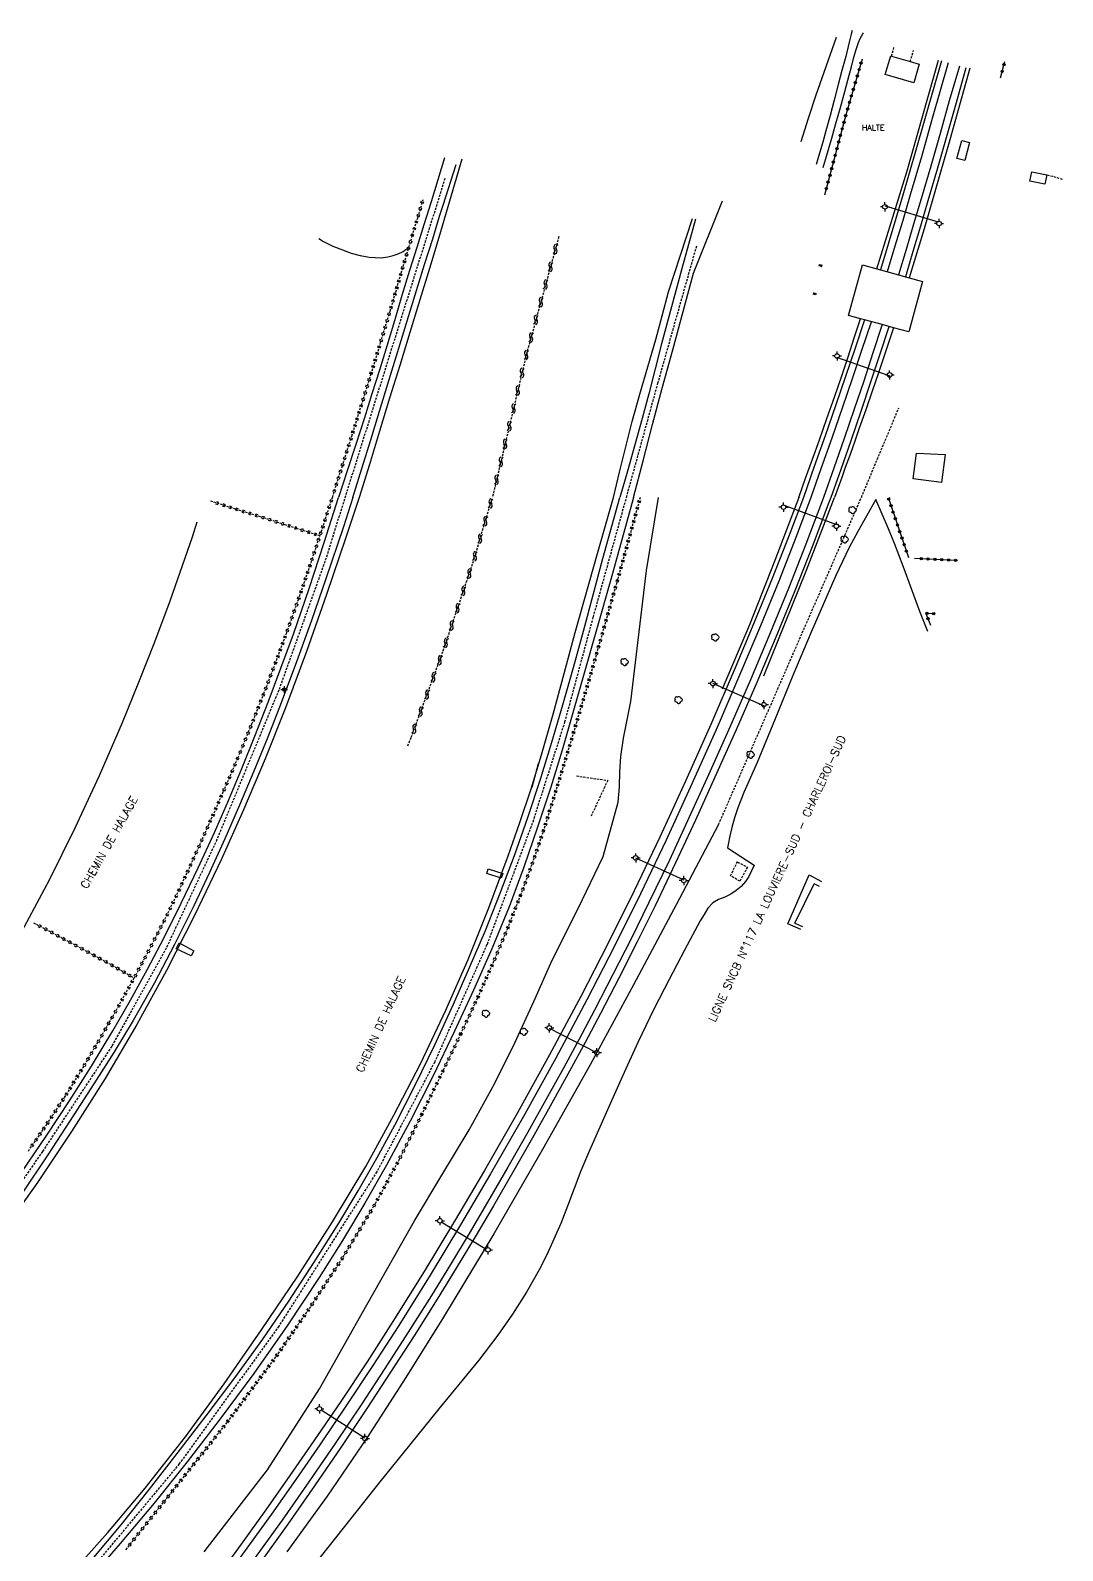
# Model space of a CAD drawing. Header units: millimetres. Extents: x 145999 to 147000, y 131011 to 132001.
# Drawn here: x 146718.9 to 146944.6, y 131445.7 to 131778.1 of the extents above; entities that cross this region are included whole.
import ezdxf
from ezdxf.enums import TextEntityAlignment as Align

# ---------------------------------------------------------------- set-up
doc = ezdxf.new("R2010")
doc.units = ezdxf.units.MM
doc.linetypes.add('DASHED', pattern=[0.75, 0.5, -0.25])
doc.layers.get('0').update_dxf_attribs({"linetype": 'CONTINUOUS'})
for name, color, linetype in [('W0001', 6, 'DASHED'), ('W0008', 7, 'CONTINUOUS'), ('W0071', 7, 'CONTINUOUS'), ('W0104', 1, 'CONTINUOUS'), ('W0105', 7, 'CONTINUOUS'), ('W0112', 1, 'DASHED'), ('W0120', 7, 'CONTINUOUS'), ('W0211', 2, 'CONTINUOUS'), ('W0214', 2, 'CONTINUOUS'), ('W0220', 5, 'DASHED'), ('W0300', 7, 'CONTINUOUS'), ('W0323', 7, 'CONTINUOUS'), ('W0330', 7, 'CONTINUOUS'), ('W0401', 7, 'CONTINUOUS'), ('W0500', 5, 'DASHED'), ('W0510', 5, 'CONTINUOUS'), ('W0511', 5, 'CONTINUOUS'), ('W0610', 7, 'CONTINUOUS'), ('W0611', 7, 'CONTINUOUS'), ('W0700', 7, 'CONTINUOUS'), ('W0710', 7, 'CONTINUOUS'), ('W0853', 7, 'CONTINUOUS'), ('W0984', 7, 'CONTINUOUS'), ('W0989', 7, 'CONTINUOUS')]:
    doc.layers.add(name, color=color, linetype=linetype)
doc.styles.get("Standard").update_dxf_attribs({"font": 'romans.shx', "width": 0.85})

# ---------------------------------------------------------------- blocks, each defined once
blk = doc.blocks.new('T853')
for p, q in [((-0.75, 0), (0.75, 0)), ((0, 0.75), (0, -0.75))]:
    blk.add_line(p, q)
blk.add_ellipse((0, 0), major_axis=(-0.265, 0.265), ratio=1, start_param=3.926991, end_param=10.210176)
blk = doc.blocks.new('T300')
for p, q in [((-0.8, 0.51), (-0.86, 0.34)), ((-0.86, 0.34), (-0.86, 0.17)), ((-0.86, 0.17), (-0.74, 0.06)), ((-0.69, 0.63), (-0.8, 0.51)), ((-0.8, -0.06), (-0.74, 0.06)), ((-0.74, 0.06), (-0.69, 0.11)), ((-0.57, 0.69), (-0.69, 0.63)), ((-0.46, 0.69), (-0.57, 0.69)), ((-0.29, 0.63), (-0.46, 0.69)), ((-0.29, 0.63), (-0.17, 0.74)), ((-0.23, 0.57), (-0.29, 0.63)), ((-0.17, 0.74), (-0.06, 0.8)), ((-0.06, 0.8), (0.06, 0.8)), ((0.06, 0.8), (0.23, 0.74)), ((0.23, 0.74), (0.34, 0.63)), ((0.34, 0.63), (0.4, 0.51)), ((0.46, 0.46), (0.34, 0.46)), ((0.4, 0.51), (0.4, 0.46)), ((0.57, 0.4), (0.46, 0.46)), ((0.57, 0.4), (0.69, 0.29)), ((0.69, 0.29), (0.74, 0.17)), ((0.74, 0.06), (0.69, -0.17)), ((0.74, 0.17), (0.74, 0.06)), ((-0.8, -0.17), (-0.8, -0.06)), ((-0.8, -0.23), (-0.8, -0.17)), ((-0.74, -0.34), (-0.8, -0.23)), ((-0.69, -0.4), (-0.74, -0.34)), ((-0.51, -0.46), (-0.69, -0.4)), ((-0.4, -0.46), (-0.51, -0.46)), ((-0.4, -0.46), (-0.34, -0.46)), ((-0.34, -0.46), (-0.34, -0.4)), ((-0.34, -0.51), (-0.34, -0.46)), ((-0.29, -0.63), (-0.34, -0.51)), ((-0.17, -0.74), (-0.29, -0.63)), ((-0.06, -0.8), (-0.17, -0.74)), ((0.06, -0.8), (-0.06, -0.8)), ((0.17, -0.74), (0.06, -0.8)), ((0.23, -0.69), (0.17, -0.74)), ((0.29, -0.46), (0.23, -0.46)), ((0.29, -0.63), (0.23, -0.69)), ((0.46, -0.4), (0.29, -0.46)), ((0.34, -0.51), (0.29, -0.63)), ((0.34, -0.51), (0.34, -0.46)), ((0.57, -0.34), (0.46, -0.4)), ((0.63, -0.29), (0.57, -0.34)), ((0.69, -0.17), (0.63, -0.29))]:
    blk.add_line(p, q)
blk = doc.blocks.new('T610')
for p, q in [((-0.500001, 0), (-1.000002, 0)), ((0, 0.500001), (0, 1.000002)), ((0.500001, 0), (1.000002, 0)), ((0, -0.500001), (0, -1.000002))]:
    blk.add_line(p, q)
blk.add_ellipse((0, 0), major_axis=(-0.353554, 0.353554), ratio=1, start_param=3.926990817, end_param=10.2101761242)
blk = doc.blocks.new('T401')
for p, q in [((-0.3, 0.3), (0, 0.3)), ((-0.3, -0.25), (-0.3, 0.3)), ((-0.3, 0.15), (0, 0.15)), ((-0.3, 0), (0, 0)), ((0, 0.3), (0, -0.25)), ((-0.3, -0.15), (0, -0.15)), ((-0.3, -0.25), (-0.3, -0.3)), ((-0.3, -0.3), (0, -0.3)), ((0, -0.3), (0, -0.25))]:
    blk.add_line(p, q)
blk = doc.blocks.new('t323o')
at = {"color": 0, "linetype": 'Continuous'}
for radius in [0.25, 0.15]:
    blk.add_circle((0, 0), radius, dxfattribs=at)
blk = doc.blocks.new('t220o')
at = {"color": 0, "linetype": 'Continuous'}
for p, q in [((-0.25, 0.25), (0.25, 0.25)), ((-0.25, -0.25), (0.25, -0.25))]:
    blk.add_line(p, q, dxfattribs=at)
blk = doc.blocks.new('t500o')
at = {"color": 0, "linetype": 'Continuous'}
for centre, start, end in [((-0.5, 0.625), 216.8699, 323.1301), ((0.5, -0.125), 36.8699, 143.1301), ((0.5, -0.625), 36.8699, 143.1301), ((-0.5, 0.125), 216.8699, 323.1301)]:
    blk.add_arc(centre, 0.625, start, end, dxfattribs=at)

msp = doc.modelspace()

# ---------------------------------------------------------------- linework, layer by layer
at = {"layer": 'W0001'}
for points in [[(146640.56, 131440.4), (146653.4, 131452.25), (146662.75, 131461.75), (146662.96, 131461.92), (146682.35, 131482.14), (146696.41, 131498.49), (146706.79, 131511.61), (146721.62, 131533), (146736.8, 131556.08), (146748.74, 131577.69), (146759.57, 131600.87), (146773.33, 131634.07), (146783.45, 131662.33), (146809.63, 131745.91)], [(146849.22, 131676), (146856.09, 131700.95), (146864.58, 131730.99)], [(146729.55, 131438.35), (146751.45, 131464.6), (146773.13, 131494.55), (146794.52, 131528.24), (146807.29, 131552.47), (146818.81, 131578.34), (146828.79, 131605.08), (146835.77, 131626.91), (146841.98, 131649.87), (146849.22, 131676)]]:
    msp.add_lwpolyline(points, dxfattribs=at)
at = {"layer": 'W0008'}
for points in [[(146809.41, 131750.27), (146806.55, 131740.64), (146804.95, 131735.64), (146803.36, 131730.64), (146801.79, 131725.63), (146800.12, 131720.12), (146798.49, 131714.61), (146796.83, 131709.1), (146795.21, 131703.85), (146793.58, 131698.62), (146791.93, 131693.39), (146790.06, 131687.59), (146788.17, 131681.79), (146786.28, 131676)], [(146789.39, 131676), (146791.35, 131682.29), (146793.3, 131688.57), (146795.24, 131694.86), (146797.35, 131701.77), (146799.45, 131708.67), (146801.57, 131715.58), (146803.32, 131721.24), (146805.09, 131726.91), (146806.85, 131732.58), (146807.61, 131735.03), (146808.36, 131737.48), (146809.12, 131739.94), (146811.96, 131748.83)], [(146850.75, 131676), (146852.85, 131683.97), (146854.94, 131691.95), (146857.06, 131699.91), (146859.33, 131708.3), (146861.61, 131716.68), (146863.9, 131725.07), (146870.21, 131740.82)], [(146864.34, 131736.86), (146861.23, 131725.79), (146859.79, 131720.38), (146858.35, 131714.97), (146856.91, 131709.56), (146855.49, 131704.12), (146854.09, 131698.68), (146852.65, 131693.24), (146851.05, 131687.49), (146849.42, 131681.74), (146847.79, 131676)], [(146716.95, 131528.35), (146722.46, 131536.52), (146727.41, 131544.05), (146732.26, 131551.65), (146736.92, 131559.36), (146740.76, 131566.05), (146744.46, 131572.82), (146748.04, 131579.65), (146751.89, 131587.28), (146755.6, 131594.99), (146759.17, 131602.76), (146762.21, 131609.72), (146765.14, 131616.74), (146767.98, 131623.8), (146770.88, 131631.2), (146773.68, 131638.63), (146776.4, 131646.1), (146779.83, 131656.11), (146783.11, 131666.17), (146786.28, 131676)], [(146789.39, 131676), (146787.32, 131669.55), (146783.51, 131658.18), (146780.35, 131649.1), (146777.1, 131640.05), (146773.72, 131631.05), (146770.77, 131623.58), (146767.72, 131616.14), (146764.58, 131608.74), (146761.37, 131601.35), (146758.07, 131593.99), (146754.63, 131586.7), (146750.41, 131578.23), (146745.99, 131569.85), (146741.35, 131561.59), (146737.15, 131554.64), (146732.78, 131547.79), (146728.35, 131540.97), (146722.7, 131532.28), (146716.95, 131523.65)], [(146850.75, 131676), (146845.82, 131658.04), (146839.85, 131637.03), (146837.51, 131628.88), (146835.14, 131620.74), (146832.65, 131612.64), (146829.79, 131603.86), (146826.78, 131595.13), (146823.56, 131586.49), (146819.79, 131577.32), (146815.78, 131568.25), (146811.6, 131559.26), (146806.86, 131549.4), (146801.92, 131539.64), (146796.74, 131530), (146792.02, 131521.7), (146787.12, 131513.5), (146782.05, 131505.41), (146775.03, 131494.83), (146767.71, 131484.46), (146760.17, 131474.25), (146753.14, 131465.11), (146745.93, 131456.11), (146738.54, 131447.26), (146729.02, 131436.34)], [(146732.41, 131443.79), (146738.76, 131451.37), (146744.92, 131459.1), (146751, 131466.9), (146757.35, 131475.15), (146763.6, 131483.48), (146769.68, 131491.94), (146775.4, 131500.28), (146780.95, 131508.74), (146786.32, 131517.31), (146790.54, 131524.37), (146794.65, 131531.51), (146798.59, 131538.73), (146803.05, 131547.45), (146807.29, 131556.29), (146811.37, 131565.2), (146814.93, 131573.24), (146818.37, 131581.33), (146821.64, 131589.49), (146824.73, 131597.73), (146827.64, 131606.04), (146830.42, 131614.4), (146832.93, 131622.51), (146835.3, 131630.66), (146837.61, 131638.83), (146839.8, 131646.76), (146841.92, 131654.7), (146844.06, 131662.65), (146847.79, 131676)]]:
    msp.add_lwpolyline(points, dxfattribs=at)
at = {"layer": 'W0071'}
for points in [[(146898.55, 131778.12), (146898.37, 131777.31), (146897.94, 131775.54), (146897.17, 131772.44), (146896.33, 131769.36), (146895.49, 131766.28), (146894.61, 131762.9), (146893.73, 131759.53), (146892.83, 131756.16), (146892.13, 131753.7), (146891.41, 131751.25), (146890.7, 131748.8)], [(146892.24, 131748.12), (146893.17, 131751.33), (146894.11, 131754.53), (146895.02, 131757.74), (146896.01, 131761.26), (146896.98, 131764.8), (146897.94, 131768.33), (146898.4, 131770.14), (146898.85, 131771.95), (146899.38, 131773.74), (146899.66, 131774.61), (146899.97, 131775.48), (146900.32, 131776.33), (146900.6, 131776.86), (146900.91, 131777.39), (146901.05, 131777.62)]]:
    msp.add_lwpolyline(points, dxfattribs=at)
at = {"layer": 'W0104'}
for points in [[(146913.25, 131770.72), (146912.06, 131766.64), (146905.82, 131768.46), (146907.01, 131772.55), (146907.19, 131772.49), (146911.27, 131771.3)], [(146921.49, 131750.09), (146922.54, 131754.07), (146924.24, 131753.62), (146923.19, 131749.64)], [(146941.14, 131746.52), (146940.73, 131744.48), (146937.44, 131745.14), (146937.85, 131747.18)], [(146918.13, 131679.25), (146911.93, 131680.04), (146912.64, 131685.7), (146918.91, 131685.38)]]:
    msp.add_lwpolyline(points, close=True, dxfattribs=at)
at = {"layer": 'W0105'}
for points in [[(146821.86, 131592.71), (146818.66, 131593.78), (146819, 131594.8), (146822.21, 131593.73)], [(146754.06, 131575.75), (146750.75, 131577.28), (146751.43, 131578.57), (146754.59, 131576.89)]]:
    msp.add_lwpolyline(points, close=True, dxfattribs=at)
at = {"layer": 'W0112'}
for points in [[(146907.19, 131772.49), (146907.77, 131774.6)], [(146911.27, 131771.3), (146911.97, 131773.72)], [(146944.59, 131745.51), (146941.14, 131746.52)], [(146900.6, 131676), (146908.76, 131695.57)], [(146869.37, 131604.48), (146900.6, 131676)], [(146838.3, 131615.11), (146845.13, 131614.12), (146841.47, 131606.28)]]:
    msp.add_lwpolyline(points, dxfattribs=at)
msp.add_lwpolyline([(146873.99, 131592.07), (146871.98, 131593.27), (146873.47, 131596.28), (146875.67, 131595.14)], close=True, dxfattribs=at)
at = {"layer": 'W0120'}
msp.add_lwpolyline([(146897.79, 131715.8), (146900.82, 131726.85), (146903.94, 131725.99), (146904.78, 131725.76), (146908.73, 131724.67), (146911.02, 131724.05), (146913.97, 131723.24), (146910.94, 131712.19), (146907.6, 131713.11), (146905.12, 131713.79), (146901.28, 131714.84), (146900.4, 131715.08)], close=True, dxfattribs=at)
msp.add_lwpolyline([(146886.03, 131582.91), (146890.23, 131591.52)], dxfattribs=at)
at = {"layer": 'W0211'}
for points in [[(146887.43, 131753.82), (146889.06, 131758.94), (146890.69, 131764.06), (146890.69, 131764.06), (146895.14, 131776.61), (146895.14, 131776.61), (146895.14, 131776.61)], [(146756.89, 131445.45), (146770.73, 131463.36), (146782.09, 131481.04), (146792.48, 131499.42), (146802.85, 131517.82), (146808.83, 131527.77), (146814.81, 131537.74), (146820.44, 131547.88), (146824.83, 131556.77), (146828.97, 131565.78), (146833.01, 131574.84), (146838.64, 131586.14), (146844.11, 131597.51), (146847.43, 131609.38), (146847.69, 131612.69), (146847.8, 131616.03), (146848.02, 131619.36), (146848.61, 131623.37), (146849.38, 131627.36), (146850.17, 131631.35), (146853.6, 131660), (146856.23, 131676)], [(146755.28, 131670.57), (146754.24, 131667.34), (146749.35, 131653.29), (146746.02, 131644.37), (146742.55, 131635.51), (146738.93, 131626.7), (146733.89, 131615.12), (146728.57, 131603.65), (146722.96, 131592.34), (146717.53, 131582.07), (146711.85, 131571.94), (146705.89, 131561.98), (146698.5, 131550.65), (146690.73, 131539.57), (146682.74, 131528.64), (146675.75, 131519.04), (146668.6, 131509.56), (146660.92, 131500.54), (146654.74, 131494.36), (146648.28, 131488.42), (146641.81, 131482.49)], [(146869.37, 131604.48), (146860.07, 131586.93), (146850.77, 131569.39), (146841.28, 131551.95), (146830.87, 131533.39), (146820.24, 131514.96), (146809.25, 131496.75), (146800.97, 131483.55), (146792.5, 131470.46), (146783.75, 131457.57), (146774.99, 131445.4)]]:
    msp.add_lwpolyline(points, dxfattribs=at)
at = {"layer": 'W0214'}
msp.add_lwpolyline([(146781.93, 131732.64), (146783, 131731.94), (146785.04, 131730.95), (146787.14, 131730.11), (146789.03, 131729.43), (146790.97, 131728.88), (146792.94, 131728.55), (146794.31, 131728.44), (146795.69, 131728.42), (146797.04, 131728.58), (146798.18, 131728.87), (146799.3, 131729.28), (146800.36, 131729.8), (146800.79, 131730.07), (146801.21, 131730.36), (146801.63, 131730.65)], dxfattribs=at)
at = {"layer": 'W0220'}
for points in [[(146784.92, 131676), (146787.04, 131682.71), (146789.16, 131689.41), (146791.26, 131696.13), (146793.38, 131702.99), (146795.47, 131709.86), (146797.54, 131716.73), (146798.77, 131720.9), (146799.98, 131725.07), (146801.21, 131729.24), (146801.63, 131730.65), (146802.39, 131733.2), (146803.58, 131737.16), (146804.77, 131741.12)], [(146718.44, 131533.05), (146722.46, 131538.88), (146726.36, 131544.79), (146730.4, 131551.31), (146734.29, 131557.92), (146738.08, 131564.6), (146741.47, 131570.7), (146741.58, 131570.9), (146744.78, 131576.86), (146747.97, 131583.07), (146751.38, 131590.09), (146754.65, 131597.18), (146757.84, 131604.3), (146761.09, 131611.66), (146764.27, 131619.06), (146767.33, 131626.5), (146769.92, 131633.06), (146772.43, 131639.65), (146774.87, 131646.27), (146777.49, 131653.65), (146780.03, 131661.06), (146782.2, 131667.58), (146782.5, 131668.49), (146784.92, 131676)], [(146852.22, 131676), (146847.29, 131658.1), (146841.92, 131639.21), (146839.61, 131631.29), (146837.28, 131623.38), (146834.88, 131615.49), (146832.92, 131609.1), (146830.92, 131602.73), (146828.78, 131596.4), (146826.07, 131589.05), (146823.19, 131581.76), (146820.17, 131574.53), (146816.64, 131566.55), (146812.94, 131558.63), (146809.15, 131550.77), (146804.39, 131540.96), (146799.51, 131531.22), (146794.32, 131521.65), (146787.43, 131510.21), (146780.1, 131499.04), (146772.5, 131488.04), (146761.86, 131473.74), (146750.75, 131459.78), (146739.64, 131445.81)], [(146782.2, 131667.58), (146779.67, 131668.4), (146777.15, 131669.21), (146774.62, 131670.02), (146769.2, 131671.74), (146763.77, 131673.45), (146758.35, 131675.15)], [(146719.56, 131583.01), (146722.9, 131581.23), (146726.23, 131579.44), (146729.56, 131577.64), (146732.83, 131575.87), (146736.09, 131574.08), (146739.32, 131572.24), (146740.08, 131571.79), (146740.83, 131571.35), (146741.58, 131570.9)]]:
    msp.add_lwpolyline(points, dxfattribs=at)
at = {"layer": 'W0323'}
for points in [[(146900.77, 131771.82), (146900.77, 131771.82), (146897.27, 131759.91), (146892.55, 131742.1)], [(146930.98, 131767.74), (146931.95, 131771.35)], [(146906.73, 131676), (146906.57, 131675.62), (146910.9, 131662.83)], [(146921.69, 131662.22), (146912.18, 131662.67)], [(146916.73, 131650.54), (146914.67, 131650.65), (146915.7, 131648.1)]]:
    msp.add_lwpolyline(points, dxfattribs=at)
at = {"layer": 'W0330'}
for points in [[(146903.76, 131675.56), (146901.78, 131672.07), (146899.8, 131668.58), (146897.9, 131665.05), (146894.98, 131658.95), (146892.28, 131652.75), (146889.63, 131646.52), (146885.63, 131637.06), (146881.73, 131627.55), (146877.79, 131618.05), (146876.33, 131614.75), (146874.86, 131611.46), (146873.57, 131608.1), (146872.88, 131605.96), (146872.25, 131603.79), (146871.73, 131601.6), (146871.58, 131600.86), (146871.45, 131600.12), (146871.32, 131599.38), (146877.11, 131595.58), (146876.53, 131594.34), (146875.95, 131593.11), (146875.24, 131591.98), (146874.28, 131590.95), (146873.18, 131590.03), (146872.01, 131589.22), (146870.7, 131588.59), (146869.32, 131588.06), (146868.09, 131587.36), (146867.05, 131586.2), (146866.2, 131584.82), (146865.34, 131583.44), (146861.94, 131577.02), (146858.53, 131570.6), (146855.23, 131564.13), (146851.74, 131556.82), (146848.39, 131549.46), (146845.08, 131542.06), (146843.1, 131537.63), (146841.13, 131533.2), (146839.24, 131528.72), (146837.77, 131524.89), (146836.35, 131521.04), (146834.84, 131517.23), (146833.36, 131513.8), (146831.81, 131510.41), (146830.14, 131507.08), (146827.36, 131502.18), (146824.32, 131497.43), (146821.13, 131492.79), (146816.97, 131487.33), (146812.58, 131482.03), (146808.19, 131476.73), (146801.76, 131468.73), (146795.33, 131460.72), (146788.93, 131452.7), (146782.25, 131444.26)], [(146915.11, 131646.71), (146913.38, 131651.05), (146911.53, 131656.02), (146909.74, 131661), (146907.85, 131665.95), (146906.51, 131669.16), (146905.14, 131672.36), (146903.76, 131675.56)], [(146887.34, 131581.54), (146884.52, 131582.78), (146889.14, 131593.48), (146891.9, 131592.03)]]:
    msp.add_lwpolyline(points, dxfattribs=at)
at = {"layer": 'W0500'}
for points in [[(146834.45, 131733.06), (146827.36, 131707.36), (146819.91, 131676)], [(146801.41, 131621.67), (146802.16, 131623.55), (146809.16, 131642.49), (146815.62, 131661.61), (146819.91, 131676)]]:
    msp.add_lwpolyline(points, dxfattribs=at)
at = {"layer": 'W0510'}
for points in [[(146813.22, 131749.95), (146808.21, 131732.83), (146806.14, 131726.04), (146804.07, 131719.24), (146801.86, 131712.06), (146799.65, 131704.88), (146797.43, 131697.7), (146795.22, 131690.46), (146793, 131683.23), (146790.79, 131676)], [(146846.36, 131676), (146847.72, 131681.54), (146849.08, 131687.09), (146850.5, 131692.61), (146852.17, 131698.59), (146853.92, 131704.56), (146855.61, 131710.53), (146857.02, 131715.74), (146858.39, 131720.97), (146863.65, 131737)], [(146790.79, 131676), (146787.85, 131667.24), (146783.62, 131654.76), (146779.29, 131642.32), (146774.69, 131629.98), (146770.21, 131618.81), (146765.51, 131607.72), (146760.57, 131596.75), (146754.75, 131584.59), (146748.62, 131572.57), (146742.14, 131560.75), (146735.2, 131548.96), (146727.9, 131537.37), (146720.29, 131525.99), (146712.74, 131515.31), (146704.91, 131504.82), (146696.77, 131494.58), (146689.55, 131486.16), (146682.11, 131477.93), (146674.67, 131469.69)], [(146727.42, 131440.25), (146735.85, 131449.67), (146743.99, 131459.32), (146752.81, 131470.61), (146761.26, 131482.2), (146769.45, 131493.98), (146777.34, 131505.7), (146784.97, 131517.6), (146792.21, 131529.73), (146798.39, 131540.93), (146804.25, 131552.31), (146809.74, 131563.87), (146814.6, 131574.98), (146819.14, 131586.25), (146823.38, 131597.62), (146825.93, 131604.93), (146828.36, 131612.29), (146830.67, 131619.69), (146833.23, 131628.58), (146835.63, 131637.52), (146838.03, 131646.46), (146843.03, 131664.24), (146846.36, 131676)], [(146891.42, 131590.9), (146890.23, 131591.52)], [(146886.03, 131582.91), (146887.68, 131582.21)]]:
    msp.add_lwpolyline(points, dxfattribs=at)
at = {"layer": 'W0511'}
msp.add_lwpolyline([(146829.93, 131617.77), (146828.54, 131612.54)], dxfattribs=at)
at = {"layer": 'W0611'}
for points in [[(146917.45, 131736.2), (146905.84, 131739.7)], [(146895.18, 131706.64), (146906.78, 131702.62)], [(146883.83, 131674.27), (146895.12, 131670.1)], [(146879.38, 131630.36), (146868.11, 131635.28)], [(146851.21, 131597.22), (146861.8, 131592.35)], [(146842.61, 131554.62), (146832.38, 131559.86)], [(146808.7, 131517.58), (146818.35, 131511.73)], [(146791.98, 131470.3), (146782.48, 131476.4)]]:
    msp.add_lwpolyline(points, dxfattribs=at)
at = {"layer": 'W0700'}
for points in [[(146918.12, 131771.49), (146918.12, 131771.49), (146914.61, 131759.27), (146912.24, 131750.91), (146909.82, 131742.57), (146908.15, 131736.96), (146906.47, 131731.36), (146904.78, 131725.76)], [(146919.54, 131771.01), (146919.54, 131771.01), (146916.08, 131758.86), (146913.71, 131750.49), (146911.29, 131742.14), (146909.62, 131736.52), (146907.93, 131730.92), (146906.25, 131725.32)], [(146922.04, 131770.34), (146922.04, 131770.34), (146919.8, 131762.71), (146917.8, 131755.55), (146915.74, 131748.42), (146913.66, 131741.28), (146912.02, 131735.74), (146910.38, 131730.21), (146908.73, 131724.67)], [(146923.46, 131769.92), (146923.46, 131769.92), (146921.28, 131762.31), (146919.27, 131755.14), (146917.21, 131747.99), (146915.12, 131740.85), (146913.49, 131735.31), (146911.84, 131729.77), (146910.2, 131724.24)], [(146901.28, 131714.84), (146899.2, 131708.63), (146897.12, 131702.42), (146895.02, 131696.22), (146892.67, 131689.47), (146890.29, 131682.74), (146887.91, 131676)], [(146902.73, 131714.36), (146900.65, 131708.15), (146898.57, 131701.93), (146896.46, 131695.72), (146894.11, 131688.97), (146891.73, 131682.23), (146889.54, 131676)], [(146905.12, 131713.79), (146903.1, 131707.62), (146901.09, 131701.45), (146899.03, 131695.3), (146896.82, 131688.86), (146894.56, 131682.43), (146892.3, 131676)], [(146906.57, 131713.31), (146904.56, 131707.14), (146902.54, 131700.97), (146900.48, 131694.81), (146898.26, 131688.35), (146896, 131681.92), (146893.92, 131676)], [(146887.91, 131676), (146884.97, 131668.12), (146881.11, 131658.29), (146877.1, 131648.51), (146873, 131638.76), (146867.65, 131626.34), (146862.15, 131613.97), (146856.49, 131601.69), (146850.9, 131590.01), (146845.15, 131578.4), (146839.24, 131566.87), (146832.41, 131554.09), (146825.37, 131541.41), (146818.17, 131528.83), (146811.64, 131517.72), (146804.99, 131506.7), (146798.17, 131495.77), (146792.51, 131487.01), (146786.74, 131478.32), (146780.89, 131469.69), (146775.65, 131462.12), (146770.34, 131454.59), (146764.97, 131447.11), (146758.9, 131438.78)], [(146889.55, 131676), (146886.4, 131667.58), (146882.53, 131657.72), (146878.52, 131647.92), (146874.41, 131638.17), (146869.06, 131625.72), (146863.55, 131613.34), (146857.87, 131601.04), (146852.27, 131589.34), (146846.52, 131577.71), (146840.59, 131566.16), (146833.75, 131553.35), (146826.7, 131540.65), (146819.49, 131528.06), (146812.96, 131516.94), (146806.29, 131505.9), (146799.46, 131494.95), (146793.79, 131486.18), (146788.02, 131477.47), (146782.15, 131468.82), (146776.9, 131461.24), (146771.59, 131453.7), (146766.21, 131446.21), (146760.13, 131437.87)], [(146892.3, 131676), (146892.1, 131675.43), (146888.43, 131665.75), (146884.63, 131656.12), (146880.71, 131646.54), (146876.33, 131636.13), (146871.82, 131625.78), (146867.22, 131615.48), (146862.95, 131606.07), (146858.6, 131596.7), (146854.14, 131587.39), (146850.25, 131579.51), (146846.27, 131571.68), (146842.22, 131563.88), (146838.85, 131557.55), (146835.42, 131551.23), (146831.96, 131544.95), (146827.66, 131537.22), (146823.3, 131529.53), (146818.86, 131521.88), (146814.82, 131515.05), (146810.72, 131508.26), (146806.56, 131501.5), (146801.52, 131493.48), (146796.4, 131485.51), (146791.21, 131477.59), (146785.54, 131469.12), (146779.78, 131460.71), (146773.93, 131452.37), (146767.47, 131443.36)], [(146893.89, 131676), (146893.5, 131674.91), (146889.83, 131665.21), (146886.02, 131655.56), (146882.1, 131645.96), (146877.71, 131635.54), (146873.19, 131625.18), (146868.58, 131614.86), (146864.31, 131605.45), (146859.96, 131596.07), (146855.49, 131586.73), (146851.59, 131578.84), (146847.61, 131570.99), (146843.55, 131563.18), (146840.17, 131556.83), (146836.74, 131550.52), (146833.27, 131544.22), (146828.96, 131536.49), (146824.6, 131528.79), (146820.16, 131521.12), (146816.11, 131514.28), (146812, 131507.48), (146807.84, 131500.71), (146802.79, 131492.67), (146797.66, 131484.69), (146792.46, 131476.76), (146786.78, 131468.28), (146781.01, 131459.86), (146775.15, 131451.5), (146768.68, 131442.48)]]:
    msp.add_lwpolyline(points, dxfattribs=at)
at = {"layer": 'W0710'}
for points in [[(146903.94, 131725.99), (146910.59, 131747.42), (146917.48, 131771.64), (146917.48, 131771.64)], [(146924.3, 131769.88), (146919.95, 131754.19), (146914.35, 131734.73), (146911.02, 131724.05)], [(146886.89, 131676), (146888.4, 131680.2), (146889.9, 131684.4), (146891.4, 131688.6), (146893.05, 131693.27), (146894.68, 131697.93), (146896.28, 131702.61), (146897.67, 131706.76), (146899.04, 131710.92), (146900.4, 131715.08)], [(146907.6, 131713.11), (146906.52, 131709.83), (146905.43, 131706.55), (146904.33, 131703.27), (146902.95, 131699.23), (146901.55, 131695.18), (146900.14, 131691.15), (146899.13, 131688.27), (146898.11, 131685.4), (146897.08, 131682.53), (146896.29, 131680.35), (146895.49, 131678.18), (146894.7, 131676)], [(146886.89, 131676), (146881.64, 131662.24), (146876.09, 131648.13), (146870.15, 131634.05)], [(146879.25, 131636.97), (146888.61, 131660.1), (146894.7, 131676)]]:
    msp.add_lwpolyline(points, dxfattribs=at)

# ---------------------------------------------------------------- block references
at = {"layer": 'W0220'}
for p, rotation in [((146804.17, 131739.13), 73.30075576604501), ((146804.6, 131740.57), 73.30075576604501), ((146802.88, 131734.82), 73.3007557661609), ((146803.31, 131736.26), 73.3007557661609), ((146803.74, 131737.69), 73.30075576604501), ((146802.02, 131731.94), 73.39555141585929), ((146802.44, 131733.38), 73.3007557661609), ((146801.16, 131729.07), 73.6089711933498), ((146801.59, 131730.51), 73.41266144263346), ((146800.31, 131726.19), 73.6089711933498), ((146800.74, 131727.63), 73.6089711933498), ((146799.05, 131721.87), 73.71763792821669), ((146799.47, 131723.31), 73.71763792821669), ((146799.89, 131724.75), 73.71763792821669), ((146798.2, 131718.99), 73.56729284466802), ((146798.63, 131720.43), 73.56729284466802), ((146797.35, 131716.12), 73.28623405864352), ((146797.78, 131717.56), 73.56729284466802), ((146796.06, 131711.81), 73.28623405864352), ((146796.49, 131713.24), 73.28623405864352), ((146796.92, 131714.68), 73.28623405864352), ((146795.19, 131708.94), 73.05157546250432), ((146795.63, 131710.37), 73.28623405864352), ((146794.32, 131706.07), 73.05157546250432), ((146794.75, 131707.5), 73.05157546250432), ((146793, 131701.76), 72.86207346439832), ((146793.44, 131703.2), 73.05157546250432), ((146793.88, 131704.63), 73.05157546250432), ((146792.12, 131698.9), 72.86207346439832), ((146792.56, 131700.33), 72.86207346439832), ((146791.23, 131696.03), 72.63139925241633), ((146791.67, 131697.46), 72.86207346439832), ((146789.89, 131691.73), 72.63139925241633), ((146790.34, 131693.17), 72.63139925241633), ((146790.78, 131694.6), 72.63139925241633), ((146788.99, 131688.87), 72.45113052346592), ((146789.44, 131690.3), 72.63139925241633), ((146788.09, 131686.01), 72.45113052346592), ((146788.54, 131687.44), 72.45113052346592), ((146786.73, 131681.72), 72.44336482080048), ((146787.18, 131683.15), 72.45113052346592), ((146787.63, 131684.58), 72.45113052346592), ((146785.82, 131678.86), 72.44336482080048), ((146786.28, 131680.29), 72.44336482080048), ((146784.71, 131675.33), 72.17123590792356), ((146785.37, 131677.43), 72.44336482080048), ((146851.97, 131675.06), 254.5938425727063), ((146759.78, 131674.7), 162.5305652693811), ((146761.21, 131674.25), 162.5305652693811), ((146762.64, 131673.8), 162.5305652693811), ((146764.07, 131673.35), 162.5209543487052), ((146765.5, 131672.9), 162.5209543487052), ((146766.94, 131672.45), 162.5209543487052), ((146768.37, 131672), 162.5209543487052), ((146783.79, 131672.48), 72.17123590792356), ((146784.25, 131673.91), 72.17123590792356), ((146851.17, 131672.17), 254.5938425727063), ((146851.57, 131673.62), 254.5938425727063), ((146769.8, 131671.55), 162.4031242250279), ((146771.23, 131671.09), 162.4031242250279), ((146772.66, 131670.64), 162.4031242250279), ((146774.09, 131670.19), 162.4031242250279), ((146775.52, 131669.73), 162.2610828612807), ((146776.94, 131669.27), 162.2610828612807), ((146778.37, 131668.82), 162.1862487987367), ((146779.8, 131668.36), 162.1928502195912), ((146782.87, 131669.62), 72.17123590792356), ((146783.33, 131671.05), 72.17123590792356), ((146850.37, 131669.28), 254.5938425727063), ((146850.77, 131670.72), 254.5938425727063), ((146781.23, 131667.9), 162.1928502195912), ((146781.46, 131665.35), 71.56241773586244), ((146781.93, 131666.77), 71.56241773586244), ((146782.41, 131668.2), 71.56505117873998), ((146849.57, 131666.39), 254.5938425727063), ((146849.97, 131667.83), 254.5938425727063), ((146780.51, 131662.5), 71.56241773586244), ((146780.98, 131663.93), 71.56241773586244), ((146848.38, 131662.05), 254.5938425727063), ((146848.78, 131663.49), 254.5938425727063), ((146849.18, 131664.94), 254.5938425727063), ((146779.55, 131659.66), 71.09769974832024), ((146780.03, 131661.08), 71.56241773586244), ((146847.58, 131659.15), 254.5938425727063), ((146847.98, 131660.6), 254.5938425727063), ((146778.09, 131655.4), 71.09769974832024), ((146778.58, 131656.82), 71.09769974832024), ((146779.06, 131658.24), 71.09769974832024), ((146846.77, 131656.27), 254.1243108584451), ((146847.18, 131657.71), 254.1243108584451), ((146777.11, 131652.57), 70.43131661734421), ((146777.61, 131653.99), 71.09769974832024), ((146845.54, 131651.94), 254.1243108584451), ((146845.95, 131653.38), 254.1243108584451), ((146846.36, 131654.82), 254.1243108584451), ((146775.6, 131648.33), 70.43131661734421), ((146776.1, 131649.74), 70.43131661734421), ((146776.6, 131651.16), 70.43131661734421), ((146844.72, 131649.05), 254.1243108584451), ((146845.13, 131650.5), 254.1243108584451), ((146774.59, 131645.51), 69.7767454027269), ((146775.1, 131646.92), 70.43131661734421), ((146843.9, 131646.17), 254.1243108584451), ((146844.31, 131647.61), 254.1243108584451), ((146773.55, 131642.69), 69.7767454027269), ((146774.07, 131644.1), 69.7767454027269), ((146842.67, 131641.84), 254.1243108584451), ((146843.08, 131643.28), 254.1243108584451), ((146843.49, 131644.72), 254.1243108584451), ((146771.98, 131638.47), 69.17771678645084), ((146772.51, 131639.88), 69.7767454027269), ((146773.03, 131641.28), 69.7767454027269), ((146841.84, 131638.95), 253.7520253288888), ((146842.26, 131640.4), 254.1243108584451), ((146770.91, 131635.67), 69.17771678645084), ((146771.45, 131637.07), 69.17771678645084), ((146841.01, 131636.07), 253.7520253288888), ((146841.42, 131637.51), 253.7520253288888), ((146769.85, 131632.87), 68.47016106040866), ((146770.38, 131634.27), 69.17771678645084), ((146839.75, 131631.75), 253.7520253288888), ((146840.17, 131633.19), 253.7520253288888), ((146840.59, 131634.63), 253.7520253288888), ((146768.19, 131628.68), 68.47016106040866), ((146768.74, 131630.08), 68.47016106040866), ((146769.3, 131631.47), 68.47016106040866), ((146838.9, 131628.88), 253.5583095145907), ((146839.32, 131630.31), 253.5583095145907), ((146767.08, 131625.89), 67.59972937348182), ((146767.64, 131627.29), 68.47016106040866), ((146838.05, 131626), 253.5583095145907), ((146838.47, 131627.44), 253.5583095145907), ((146765.37, 131621.73), 67.59972937348182), ((146765.94, 131623.12), 67.59972937348182), ((146766.51, 131624.51), 67.59972937348182), ((146837.2, 131623.12), 253.1210456089325), ((146837.62, 131624.56), 253.5583095145907), ((146764.22, 131618.96), 66.77898013561433), ((146764.8, 131620.35), 67.59972937348182), ((146835.89, 131618.82), 253.1210456089325), ((146836.33, 131620.25), 253.1210456089325), ((146836.76, 131621.69), 253.1210456089325), ((146763.04, 131616.2), 66.77898013561433), ((146763.63, 131617.58), 66.77898013561433), ((146835.02, 131615.94), 253.1210456089325), ((146835.46, 131617.38), 253.1210456089325), ((146761.27, 131612.07), 66.77898013561433), ((146761.86, 131613.45), 66.77898013561433), ((146762.45, 131614.82), 66.77898013561433), ((146834.14, 131613.08), 252.9073575390429), ((146834.58, 131614.51), 252.9073575390429), ((146760.06, 131609.32), 66.17700798645548), ((146760.67, 131610.69), 66.17700798645548), ((146832.82, 131608.78), 252.5467345321389), ((146833.26, 131610.21), 252.9073575390429), ((146833.7, 131611.64), 252.9073575390429), ((146758.24, 131605.21), 66.17700798645548), ((146758.85, 131606.58), 66.17700798645548), ((146759.45, 131607.95), 66.17700798645548), ((146831.92, 131605.91), 252.5467345321389), ((146832.37, 131607.35), 252.5467345321389), ((146757.02, 131602.47), 65.82950524464927), ((146757.63, 131603.83), 65.82950524464927), ((146831.02, 131603.05), 252.5467345321389), ((146831.47, 131604.48), 252.5467345321389), ((146755.79, 131599.73), 65.82950524464927), ((146756.41, 131601.1), 65.82950524464927), ((146829.59, 131598.79), 251.3914116912505), ((146830.07, 131600.21), 251.3914116912505), ((146830.54, 131601.63), 251.3914116912505), ((146753.93, 131595.63), 65.25101181728164), ((146754.56, 131596.99), 65.25101181728164), ((146755.18, 131598.36), 65.82950524464927), ((146828.62, 131595.95), 249.7657512517386), ((146829.11, 131597.36), 251.3914116912505), ((146752.68, 131592.91), 65.25101181728164), ((146753.31, 131594.27), 65.25101181728164), ((146827.58, 131593.13), 249.7657512517386), ((146828.1, 131594.54), 249.7657512517386), ((146750.77, 131588.83), 64.11161330112591), ((146751.42, 131590.18), 65.25101181728164), ((146752.05, 131591.54), 65.25101181728164), ((146826.02, 131588.91), 248.4062469364135), ((146826.54, 131590.32), 249.7657512517386), ((146827.06, 131591.72), 249.7657512517386), ((146749.46, 131586.13), 64.11161330112591), ((146750.11, 131587.48), 64.11161330112591), ((146824.92, 131586.12), 248.4062469364135), ((146825.47, 131587.52), 248.4062469364135), ((146720.88, 131582.3), 331.8633680463599), ((146747.47, 131582.1), 62.78201283082202), ((146748.15, 131583.43), 64.11161330112591), ((146748.8, 131584.78), 64.11161330112591), ((146823.26, 131581.94), 248.4062469364135), ((146823.81, 131583.33), 248.4062469364135), ((146824.36, 131584.73), 248.4062469364135), ((146722.21, 131581.6), 331.8633680463599), ((146723.53, 131580.89), 331.8428680894078), ((146724.85, 131580.18), 331.8428680894078), ((146726.17, 131579.47), 331.8428680894078), ((146727.49, 131578.76), 331.6059003143653), ((146746.1, 131579.43), 62.78201283082202), ((146746.78, 131580.76), 62.78201283082202), ((146822.11, 131579.17), 247.3418925051809), ((146822.68, 131580.55), 247.3418925051809), ((146728.81, 131578.05), 331.6059003143653), ((146730.13, 131577.33), 331.4645251129982), ((146731.45, 131576.62), 331.4645251129982), ((146732.77, 131575.9), 331.4645251129982), ((146734.08, 131575.18), 331.2236157011682), ((146744.02, 131575.44), 61.77499582133077), ((146744.72, 131576.76), 61.77499582133077), ((146745.41, 131578.09), 62.78201283082202), ((146820.95, 131576.4), 247.3418925051809), ((146821.53, 131577.78), 247.3418925051809), ((146735.4, 131574.46), 331.2236157011682), ((146736.71, 131573.72), 330.3678491071672), ((146738.01, 131572.98), 330.3678491071672), ((146739.31, 131572.24), 330.3678491071672), ((146742.6, 131572.8), 61.77499582133077), ((146743.31, 131574.12), 61.77499582133077), ((146819.17, 131572.27), 246.1248175427139), ((146819.78, 131573.64), 246.1248175427139), ((146820.37, 131575.02), 247.3418925051809), ((146740.44, 131568.84), 60.98442408970728), ((146740.61, 131571.48), 329.4182096721607), ((146741.17, 131570.16), 60.98442408970728), ((146741.89, 131571.47), 61.77499582133077), ((146817.96, 131569.52), 246.1248175427139), ((146818.56, 131570.9), 246.1248175427139), ((146738.99, 131566.22), 60.98442408970728), ((146739.71, 131567.53), 60.98442408970728), ((146816.11, 131565.42), 244.9371367544501), ((146816.74, 131566.78), 246.1248175427139), ((146817.35, 131568.15), 246.1248175427139), ((146736.78, 131562.3), 60.3819774037252), ((146737.52, 131563.6), 60.3819774037252), ((146738.26, 131564.91), 60.98442408970728), ((146814.84, 131562.7), 244.9371367544501), ((146815.47, 131564.06), 244.9371367544501), ((146735.3, 131559.69), 60.3819774037252), ((146736.04, 131561), 60.3819774037252), ((146812.93, 131558.63), 244.3064676763821), ((146813.57, 131559.98), 244.9371367544501), ((146814.2, 131561.34), 244.9371367544501), ((146733.04, 131555.8), 59.52650795078512), ((146733.8, 131557.09), 59.52650795078512), ((146734.56, 131558.39), 60.3819774037252), ((146811.63, 131555.92), 244.3064676763821), ((146812.28, 131557.27), 244.3064676763821), ((146730.76, 131551.92), 59.52650795078512), ((146731.52, 131553.21), 59.52650795078512), ((146732.28, 131554.51), 59.52650795078512), ((146810.33, 131553.22), 244.3064676763821), ((146810.98, 131554.57), 244.3064676763821), ((146729.19, 131549.36), 58.22419133504857), ((146729.98, 131550.64), 58.22419133504857), ((146808.38, 131549.17), 244.1261890521003), ((146809.03, 131550.52), 244.1261890521003), ((146809.68, 131551.87), 244.3064676763821), ((146726.82, 131545.54), 58.22419133504857), ((146727.61, 131546.81), 58.22419133504857), ((146728.4, 131548.09), 58.22419133504857), ((146807.07, 131546.47), 244.1261890521003), ((146807.72, 131547.82), 244.1261890521003), ((146725.19, 131543.02), 56.58383654350251), ((146726.02, 131544.27), 56.58383654350251), ((146805.1, 131542.42), 244.1261890521003), ((146805.76, 131543.77), 244.1261890521003), ((146806.41, 131545.12), 244.1261890521003), ((146722.71, 131539.26), 56.58383654350251), ((146723.54, 131540.51), 56.58383654350251), ((146724.37, 131541.77), 56.58383654350251), ((146803.78, 131539.73), 243.3456042516714), ((146804.45, 131541.07), 244.1261890521003), ((146720.17, 131535.55), 55.38773250421304), ((146721.02, 131536.79), 55.38773250421304), ((146721.87, 131538.02), 55.38773250421304), ((146801.76, 131535.71), 243.3456042516714), ((146802.43, 131537.05), 243.3456042516714), ((146803.1, 131538.39), 243.3456042516714), ((146719.31, 131534.32), 55.38773250421304), ((146800.41, 131533.02), 243.3456042516714), ((146801.09, 131534.37), 243.3456042516714), ((146798.32, 131529.04), 241.5466573976344), ((146799.04, 131530.36), 241.5466573976344), ((146799.74, 131531.68), 243.3456042516714), ((146796.9, 131526.4), 241.5466573976344), ((146797.61, 131527.72), 241.5466573976344), ((146794.75, 131522.44), 241.5466573976344), ((146795.47, 131523.76), 241.5466573976344), ((146796.18, 131525.08), 241.5466573976344), ((146793.24, 131519.85), 238.9317349044179), ((146794.01, 131521.14), 238.9317349044179), ((146790.92, 131516), 238.9317349044179), ((146791.69, 131517.28), 238.9317349044179), ((146792.46, 131518.57), 238.9317349044179), ((146788.59, 131512.15), 238.9317349044179), ((146789.37, 131513.43), 238.9317349044179), ((146790.14, 131514.72), 238.9317349044179), ((146787.02, 131509.59), 236.7271273787606), ((146787.82, 131510.86), 238.9317349044179), ((146784.55, 131505.83), 236.7271273787606), ((146785.38, 131507.08), 236.7271273787606), ((146786.2, 131508.34), 236.7271273787606), ((146782.08, 131502.07), 236.7271273787606), ((146782.91, 131503.32), 236.7271273787606), ((146783.73, 131504.57), 236.7271273787606), ((146780.44, 131499.56), 236.7271273787606), ((146781.26, 131500.81), 236.7271273787606), ((146777.89, 131495.85), 235.3406437837489), ((146778.74, 131497.08), 235.3406437837489), ((146779.6, 131498.32), 235.3406437837489), ((146775.33, 131492.15), 235.3406437837489), ((146776.19, 131493.38), 235.3406437837489), ((146777.04, 131494.61), 235.3406437837489), ((146773.63, 131489.68), 235.3406437837489), ((146774.48, 131490.91), 235.3406437837489), ((146771, 131486.03), 233.3583455694645), ((146771.89, 131487.23), 233.3583455694645), ((146772.77, 131488.45), 235.3406437837489), ((146768.31, 131482.42), 233.3583455694645), ((146769.21, 131483.62), 233.3583455694645), ((146770.1, 131484.82), 233.3583455694645), ((146765.63, 131478.81), 233.3583455694645), ((146766.52, 131480.01), 233.3583455694645), ((146767.42, 131481.21), 233.3583455694645), ((146763.84, 131476.4), 233.3583455694645), ((146764.73, 131477.6), 233.3583455694645), ((146761.12, 131472.81), 231.5026585572956), ((146762.04, 131473.99), 233.3583455694645), ((146762.94, 131475.2), 233.3583455694645), ((146758.32, 131469.29), 231.5026585572956), ((146759.25, 131470.46), 231.5026585572956), ((146760.19, 131471.64), 231.5026585572956), ((146755.52, 131465.77), 231.5026585572956), ((146756.45, 131466.94), 231.5026585572956), ((146757.38, 131468.12), 231.5026585572956), ((146752.72, 131462.25), 231.5026585572956), ((146753.65, 131463.42), 231.5026585572956), ((146754.58, 131464.59), 231.5026585572956), ((146750.85, 131459.9), 231.5026585572956), ((146751.78, 131461.07), 231.5026585572956), ((146748.05, 131456.38), 231.5006598267382), ((146748.98, 131457.55), 231.5006598267382), ((146749.91, 131458.73), 231.5006598267382), ((146745.25, 131452.86), 231.5006598267382), ((146746.18, 131454.03), 231.5006598267382), ((146747.11, 131455.2), 231.5006598267382), ((146742.44, 131449.33), 231.5006598267382), ((146743.38, 131450.51), 231.5006598267382), ((146744.31, 131451.68), 231.5006598267382), ((146740.58, 131446.99), 231.5006598267382), ((146741.51, 131448.16), 231.5006598267382)]:
    msp.add_blockref('t220o', p, dxfattribs=dict(at, rotation=rotation))
at = {"layer": 'W0300', "rotation": 359.9999899820874}
for p in [(146898.69, 131673.2), (146896.96, 131666.78), (146868.68, 131645.35), (146848.85, 131639.97), (146860.64, 131631.68), (146876.41, 131619.71), (146818.54, 131563.1), (146826.82, 131559.13)]:
    msp.add_blockref('T300', p, dxfattribs=at)
at = {"layer": 'W0323'}
for p, rotation in [((146899.69, 131768.13), 253.6048094128576), ((146900.11, 131769.57), 253.6048094128576), ((146900.53, 131771.01), 253.6048094128576), ((146931.37, 131769.19), 74.96278345456207), ((146931.76, 131770.64), 74.96278345456207), ((146898.84, 131765.26), 253.6048094128576), ((146899.26, 131766.69), 253.6048094128576), ((146897.99, 131762.38), 253.6048094128576), ((146898.42, 131763.82), 253.6048094128576), ((146896.77, 131758.05), 255.1847472504701), ((146897.16, 131759.5), 255.1847472504701), ((146897.57, 131760.94), 253.6048094128576), ((146896.01, 131755.15), 255.1847472504701), ((146896.39, 131756.6), 255.1847472504701), ((146895.24, 131752.25), 255.1847472504701), ((146895.62, 131753.7), 255.1847472504701), ((146894.47, 131749.35), 255.1847472504701), ((146894.86, 131750.8), 255.1847472504701), ((146893.32, 131745), 255.1847472504701), ((146893.7, 131746.45), 255.1847472504701), ((146894.09, 131747.9), 255.1847472504701), ((146892.94, 131743.55), 255.1847472504701), ((146906.57, 131675.62), 247.9146948274456), ((146907.05, 131674.2), 288.6980549063639), ((146907.53, 131672.78), 288.6980549063639), ((146908.01, 131671.36), 288.6980549063639), ((146908.49, 131669.94), 288.6980549063639), ((146908.98, 131668.52), 288.6980549063639), ((146909.46, 131667.1), 288.6980549063639), ((146909.94, 131665.67), 288.6980549063639), ((146910.42, 131664.25), 288.6980549063639), ((146913.67, 131662.6), 177.2870857970055), ((146915.17, 131662.53), 177.2870857970055), ((146916.67, 131662.46), 177.2870857970055), ((146918.17, 131662.39), 177.2870857970055), ((146919.67, 131662.32), 177.2870857970055), ((146921.17, 131662.25), 177.2870857970055), ((146914.91, 131650.64), 176.787634246629), ((146915.14, 131649.49), 292.0797386355791), ((146916.41, 131650.56), 176.787634246629)]:
    msp.add_blockref('t323o', p, dxfattribs=dict(at, rotation=rotation))
at = {"layer": 'W0401'}
for p, rotation in [((146891.71, 131726.88), 74.76796712795255), ((146890.3, 131720.4), 254.7454188522695)]:
    msp.add_blockref('T401', p, dxfattribs=dict(at, rotation=rotation))
at = {"layer": 'W0500'}
for p, rotation in [((146833.68, 131730.27), 254.5716962535973), ((146832.62, 131726.42), 254.5716962535973), ((146831.55, 131722.56), 254.5716962535973), ((146830.49, 131718.7), 254.5716962535973), ((146829.42, 131714.85), 254.5716962535973), ((146828.36, 131710.99), 254.5716962535973), ((146827.3, 131707.13), 256.6389600024976), ((146826.38, 131703.24), 256.6389600024976), ((146825.45, 131699.35), 256.6389600024976), ((146824.53, 131695.46), 256.6389600024976), ((146823.61, 131691.57), 256.6389600024976), ((146822.68, 131687.68), 256.6389600024976), ((146821.76, 131683.78), 256.6389600024976), ((146820.83, 131679.89), 256.6389600024976), ((146819.51, 131674.65), 73.42464268539594), ((146818.36, 131670.81), 73.42464268539594), ((146817.22, 131666.98), 73.42464268539594), ((146816.08, 131663.15), 73.42464268539594), ((146814.86, 131659.34), 71.30643799898336), ((146813.57, 131655.55), 71.30643799898336), ((146812.29, 131651.76), 71.30643799898336), ((146811.01, 131647.97), 71.30643799898336), ((146809.73, 131644.18), 71.30643799898336), ((146808.39, 131640.42), 69.72160700999635), ((146807, 131636.66), 69.72160700999635), ((146805.62, 131632.91), 69.72160700999635), ((146804.23, 131629.16), 69.72160700999635), ((146802.84, 131625.41), 69.72160700999635)]:
    msp.add_blockref('t500o', p, dxfattribs=dict(at, rotation=rotation))
at = {"layer": 'W0610'}
for p in [(146905.74, 131739.55), (146917.58, 131735.9), (146895.27, 131706.93), (146906.76, 131702.79)]:
    msp.add_blockref('T610', p, dxfattribs=at)
at = {"layer": 'W0610', "rotation": 359.9999899820874}
for p in [(146883.55, 131673.86), (146895.12, 131669.69), (146868.12, 131635.29), (146879.25, 131630.69), (146851.24, 131597.17), (146861.76, 131592.23), (146832.34, 131560), (146842.74, 131554.59), (146808.42, 131517.83), (146818.94, 131511.48), (146782.08, 131476.71), (146792.04, 131470.23)]:
    msp.add_blockref('T610', p, dxfattribs=at)
at = {"layer": 'W0853'}
msp.add_blockref('T853', (146774.39, 131633.98), dxfattribs=at)

# ---------------------------------------------------------------- texts
at = {"layer": 'W0984'}
msp.add_text('HALTE', height=1.25, dxfattribs=at).set_placement((146903.18, 131756.87), align=Align.MIDDLE_CENTER)
at = {"layer": 'W0989'}
for s, rotation, p in [('LIGNE SNCB N°117 LA LOUVIERE-SUD - CHARLEROI-SUD', 65.2931, (146867.8, 131561.46)), ('CHEMIN DE HALAGE', 60.6734, (146730.52, 131590.67)), ('CHEMIN DE HALAGE', 65.6602, (146790.78, 131550.43))]:
    msp.add_text(s, height=1.75, rotation=rotation, dxfattribs=at).set_placement(p, align=Align.MIDDLE_LEFT)

doc.saveas('drawing.dxf')
